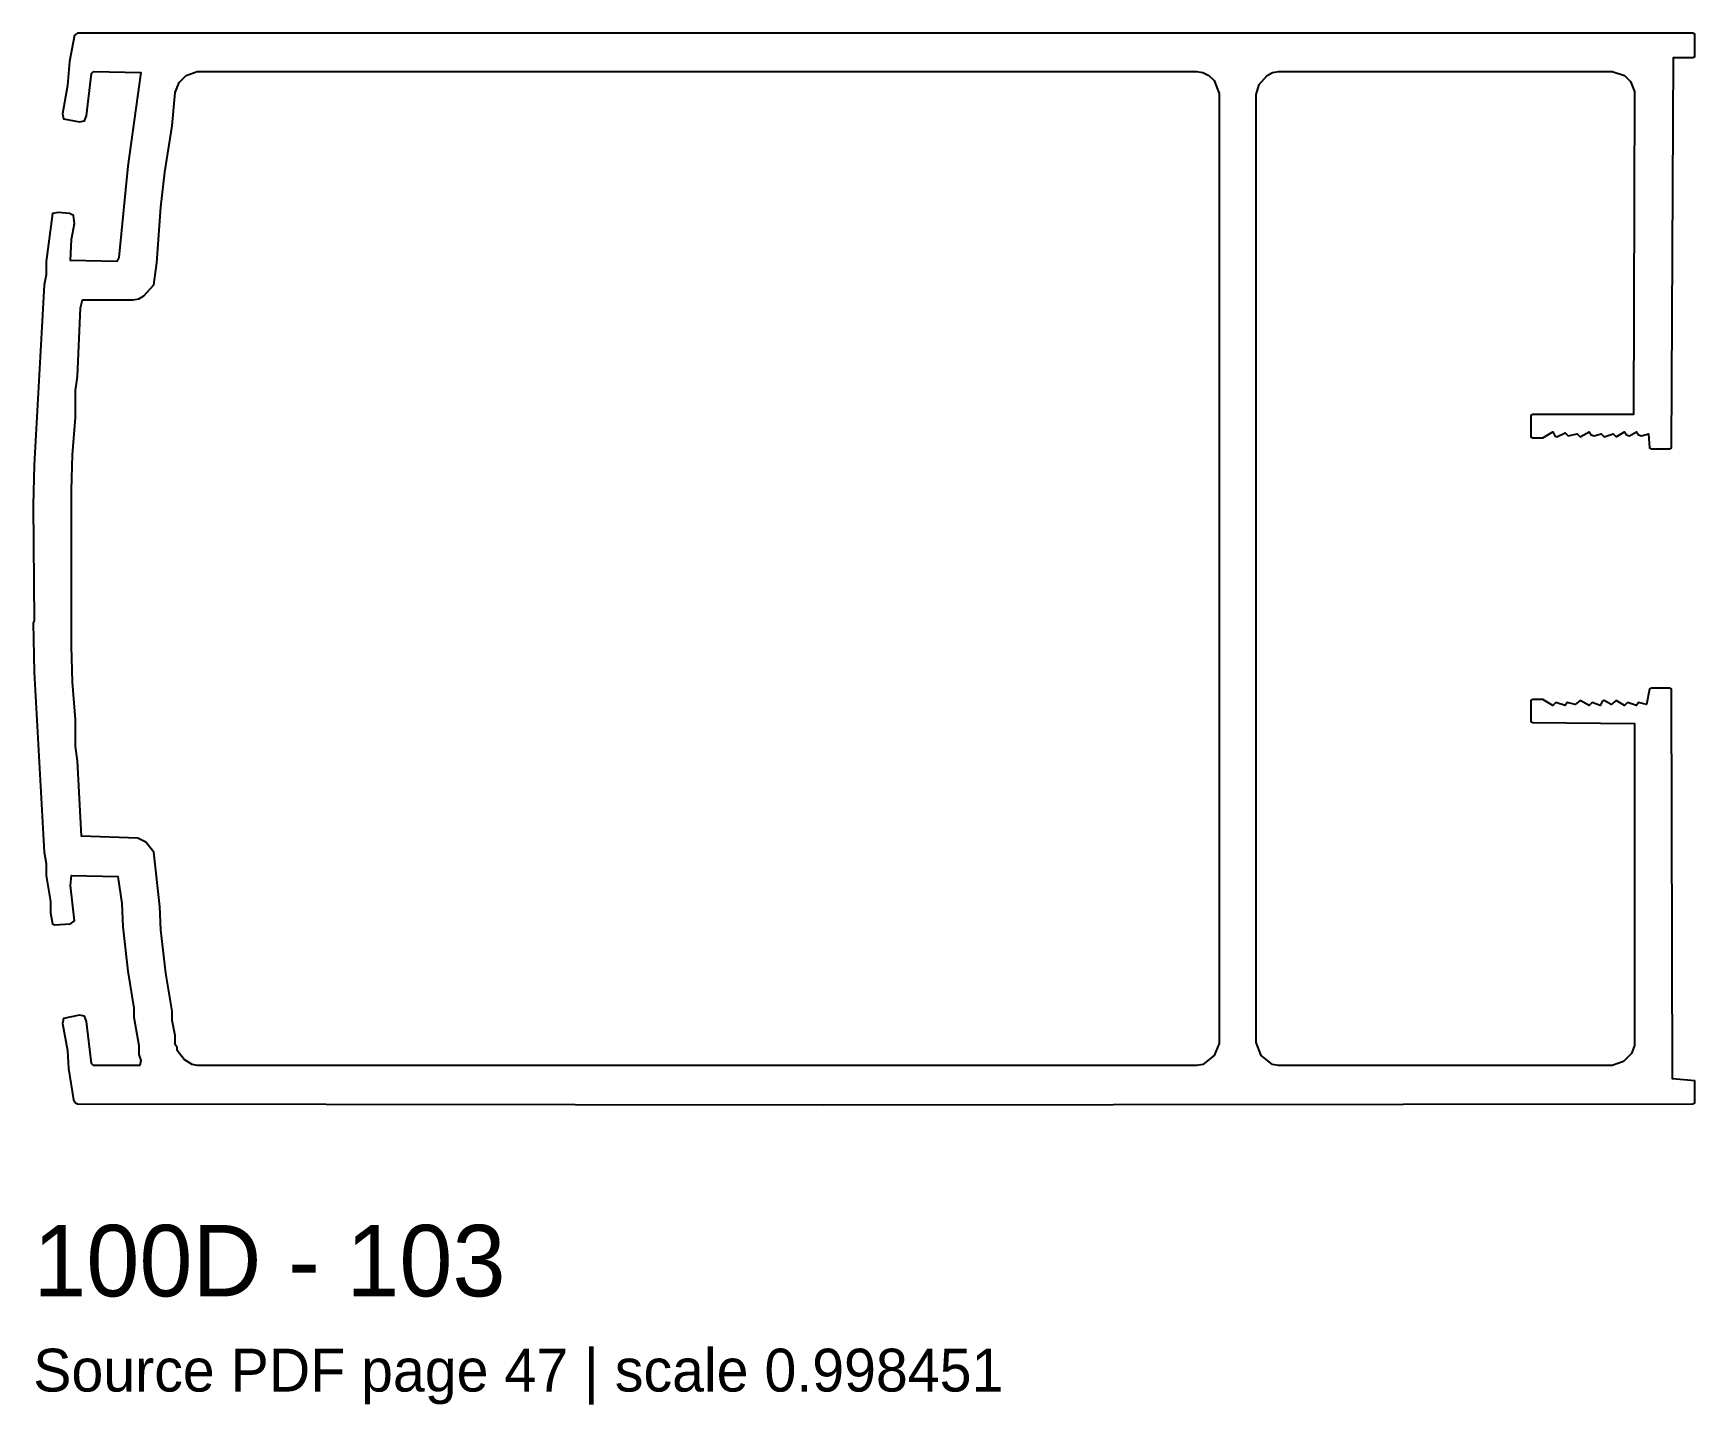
# Model space of a CAD drawing. Header units: millimetres. Extents: x 0 to 69.8, y -12.6 to 45.1.
import ezdxf

# ---------------------------------------------------------------- set-up
doc = ezdxf.new("R2010")
doc.units = ezdxf.units.MM
doc.layers.add('INFO', color=7, linetype='Continuous')
doc.layers.add('PROFILE', color=7, linetype='Continuous')

msp = doc.modelspace()

# ---------------------------------------------------------------- linework, layer by layer
at = {"layer": 'PROFILE'}
for points in [[(1.733, 44.973), (1.522, 43.874), (1.437, 42.86), (1.226, 41.676), (1.268, 41.465), (1.944, 41.338), (2.156, 41.38), (2.24, 41.591), (2.452, 43.367), (2.536, 43.451), (4.523, 43.409), (3.973, 39.478), (3.593, 35.632), (3.508, 35.463), (1.564, 35.505), (1.606, 36.393), (1.733, 37.069), (1.691, 37.407), (1.522, 37.492), (1.057, 37.534), (0.803, 37.492), (0.549, 35.463), (0.549, 34.913), (0.465, 34.49), (0.042, 26.925), (0, 25.234), (0.042, 20.373), (0, 20.289), (0.042, 18.217), (0.465, 10.651), (0.549, 10.187), (0.549, 9.679), (0.719, 8.58), (0.719, 8.115), (0.803, 7.65), (0.888, 7.608), (1.564, 7.65), (1.733, 7.777), (1.564, 9.257), (1.606, 9.679), (3.55, 9.637), (3.72, 8.496), (3.762, 7.524), (3.973, 5.664), (4.227, 4.1), (4.227, 3.72), (4.438, 2.536), (4.438, 2.156), (4.523, 1.902), (4.48, 1.691), (2.536, 1.691), (2.452, 1.775), (2.24, 3.55), (2.156, 3.762), (1.944, 3.804), (1.268, 3.677), (1.226, 3.466), (1.437, 2.325), (1.479, 1.564), (1.691, 0.254), (1.775, 0.127), (1.86, 0.085), (33.222, 0.042), (69.742, 0.085), (69.826, 0.127), (69.826, 1.057), (68.896, 1.141), (68.854, 17.499), (68.77, 17.541), (68.009, 17.541), (67.924, 17.499), (67.797, 16.865), (67.459, 16.949), (67.375, 16.823), (66.994, 16.949), (66.868, 16.823), (66.529, 17.034), (66.318, 16.865), (66.022, 17.034), (65.938, 16.992), (65.853, 16.823), (65.515, 16.949), (65.388, 16.823), (65.008, 17.034), (64.796, 16.865), (64.458, 16.949), (64.374, 16.823), (63.993, 16.949), (63.867, 16.823), (63.444, 17.076), (63.021, 17.076), (62.937, 17.034), (62.937, 16.146), (63.021, 16.104), (67.29, 16.062), (67.29, 2.536), (67.163, 2.198), (66.825, 1.86), (66.36, 1.691), (52.327, 1.691), (52.074, 1.733), (51.609, 2.113), (51.398, 2.663), (51.398, 42.479), (51.524, 42.902), (51.863, 43.282), (52.074, 43.409), (52.327, 43.451), (66.36, 43.451), (66.868, 43.282), (67.121, 43.029), (67.29, 42.606), (67.248, 29.038), (63.021, 29.038), (62.937, 28.996), (62.937, 28.108), (63.021, 28.066), (63.444, 28.066), (63.867, 28.319), (63.951, 28.15), (64.036, 28.108), (64.374, 28.277), (64.501, 28.15), (64.881, 28.235), (65.008, 28.108), (65.388, 28.319), (65.473, 28.193), (65.6, 28.15), (65.895, 28.235), (66.022, 28.108), (66.403, 28.235), (66.529, 28.108), (66.868, 28.319), (66.952, 28.193), (67.079, 28.15), (67.375, 28.319), (67.459, 28.193), (67.586, 28.15), (67.882, 28.235), (67.924, 27.643), (68.009, 27.601), (68.77, 27.601), (68.854, 27.643), (68.939, 44.043), (69.742, 44.043), (69.826, 44.085), (69.826, 45.015), (69.742, 45.057), (1.86, 45.057)], [(6.129, 42.986), (6.425, 43.282), (6.89, 43.451), (48.904, 43.451), (49.157, 43.409), (49.411, 43.282), (49.622, 43.071), (49.834, 42.521), (49.834, 2.621), (49.622, 2.113), (49.157, 1.733), (48.904, 1.691), (6.89, 1.691), (6.678, 1.733), (6.34, 1.944), (6.044, 2.325), (6.044, 2.452), (5.96, 2.578), (5.96, 2.959), (5.833, 3.593), (5.833, 3.973), (5.579, 5.579), (5.368, 7.397), (5.326, 8.369), (5.072, 10.651), (4.734, 11.074), (4.396, 11.243), (2.029, 11.328), (1.86, 14.498), (1.775, 15.09), (1.775, 16.231), (1.648, 17.795), (1.606, 19.316), (1.606, 25.868), (1.648, 27.347), (1.775, 28.911), (1.775, 30.052), (1.86, 30.644), (1.987, 33.518), (2.071, 33.856), (4.185, 33.856), (4.438, 33.899), (4.649, 34.026), (5.072, 34.49), (5.199, 35.42), (5.368, 37.745), (5.537, 39.224), (5.833, 41.169), (5.96, 42.564)]]:
    msp.add_lwpolyline(points, close=True, dxfattribs=at)

# ---------------------------------------------------------------- texts
at = {"layer": 'INFO'}
for s, height, p in [('100D - 103', 3, (0, -8)), ('Source PDF page 47 | scale 0.998451', 1.8, (0, -12))]:
    msp.add_text(s, height=height, dxfattribs=at).set_placement(p)

doc.saveas('drawing.dxf')
